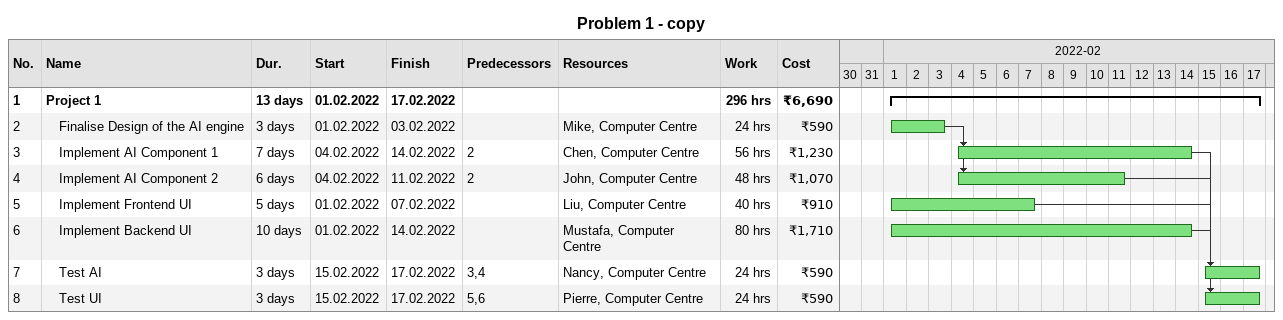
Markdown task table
Problem 1 - copy

| ID | Level | Task | Duration | Start | Finish | Predecessors | Resources | Work (h) | Cost (₹) |
|---|---|---|---|---|---|---|---|---|---|
| 1 | 1 | **Project 1** | 13d | 2022-02-01 | 2022-02-17 |  |  | 296 | 6690 |
| 2 | 2 | Finalise Design of the AI engine | 3d | 2022-02-01 | 2022-02-03 |  | Mike, Computer Centre | 24 | 590 |
| 3 | 2 | Implement AI Component 1 | 7d | 2022-02-04 | 2022-02-14 | 2 | Chen, Computer Centre | 56 | 1230 |
| 4 | 2 | Implement AI Component 2 | 6d | 2022-02-04 | 2022-02-11 | 2 | John, Computer Centre | 48 | 1070 |
| 5 | 2 | Implement Frontend UI | 5d | 2022-02-01 | 2022-02-07 |  | Liu, Computer Centre | 40 | 910 |
| 6 | 2 | Implement Backend UI | 10d | 2022-02-01 | 2022-02-14 |  | Mustafa, Computer Centre | 80 | 1710 |
| 7 | 2 | Test AI | 3d | 2022-02-15 | 2022-02-17 | 3, 4 | Nancy, Computer Centre | 24 | 590 |
| 8 | 2 | Test UI | 3d | 2022-02-15 | 2022-02-17 | 5, 6 | Pierre, Computer Centre | 24 | 590 |
